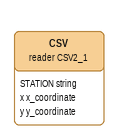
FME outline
CSV (reader CSV2_1)
    attributes: STATION string, x x_coordinate, y y_coordinate
